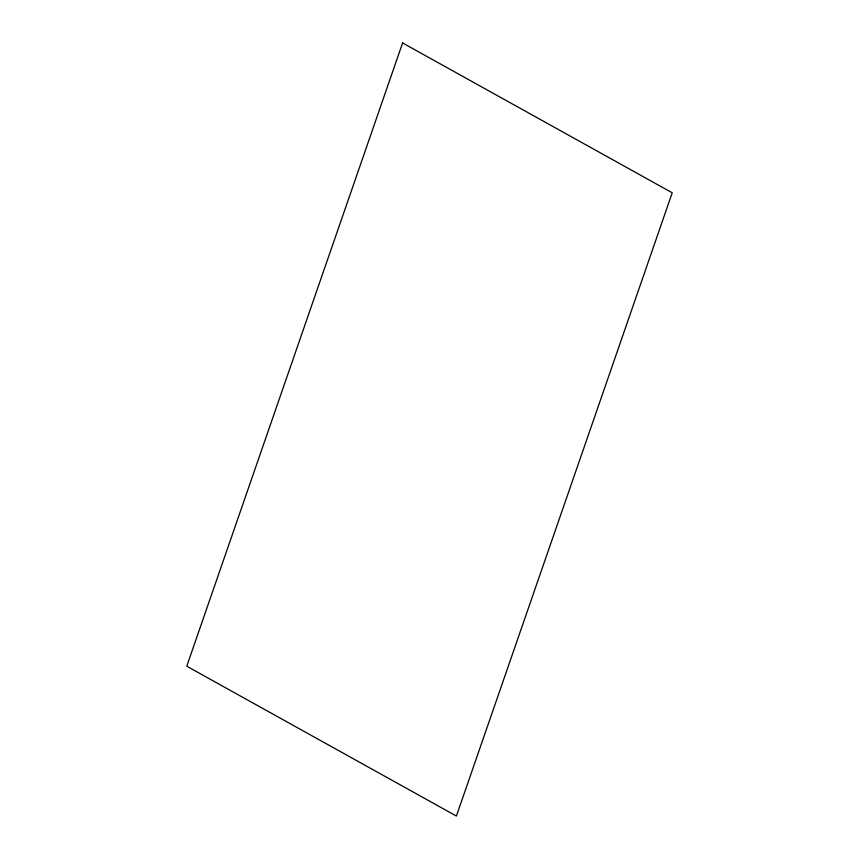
<?xml version="1.0" encoding="UTF-8"?>
<svg xmlns="http://www.w3.org/2000/svg" width="859" height="859" viewBox="0 0 859 859"><rect width="100%" height="100%" fill="white"/><g stroke="black" fill="none" stroke-linecap="round" stroke-linejoin="round"><path stroke-width="1.29" d="M402.592 42.95L186.768 666.208L456.408 816.05L672.232 192.792L402.592 42.95"/></g></svg>
